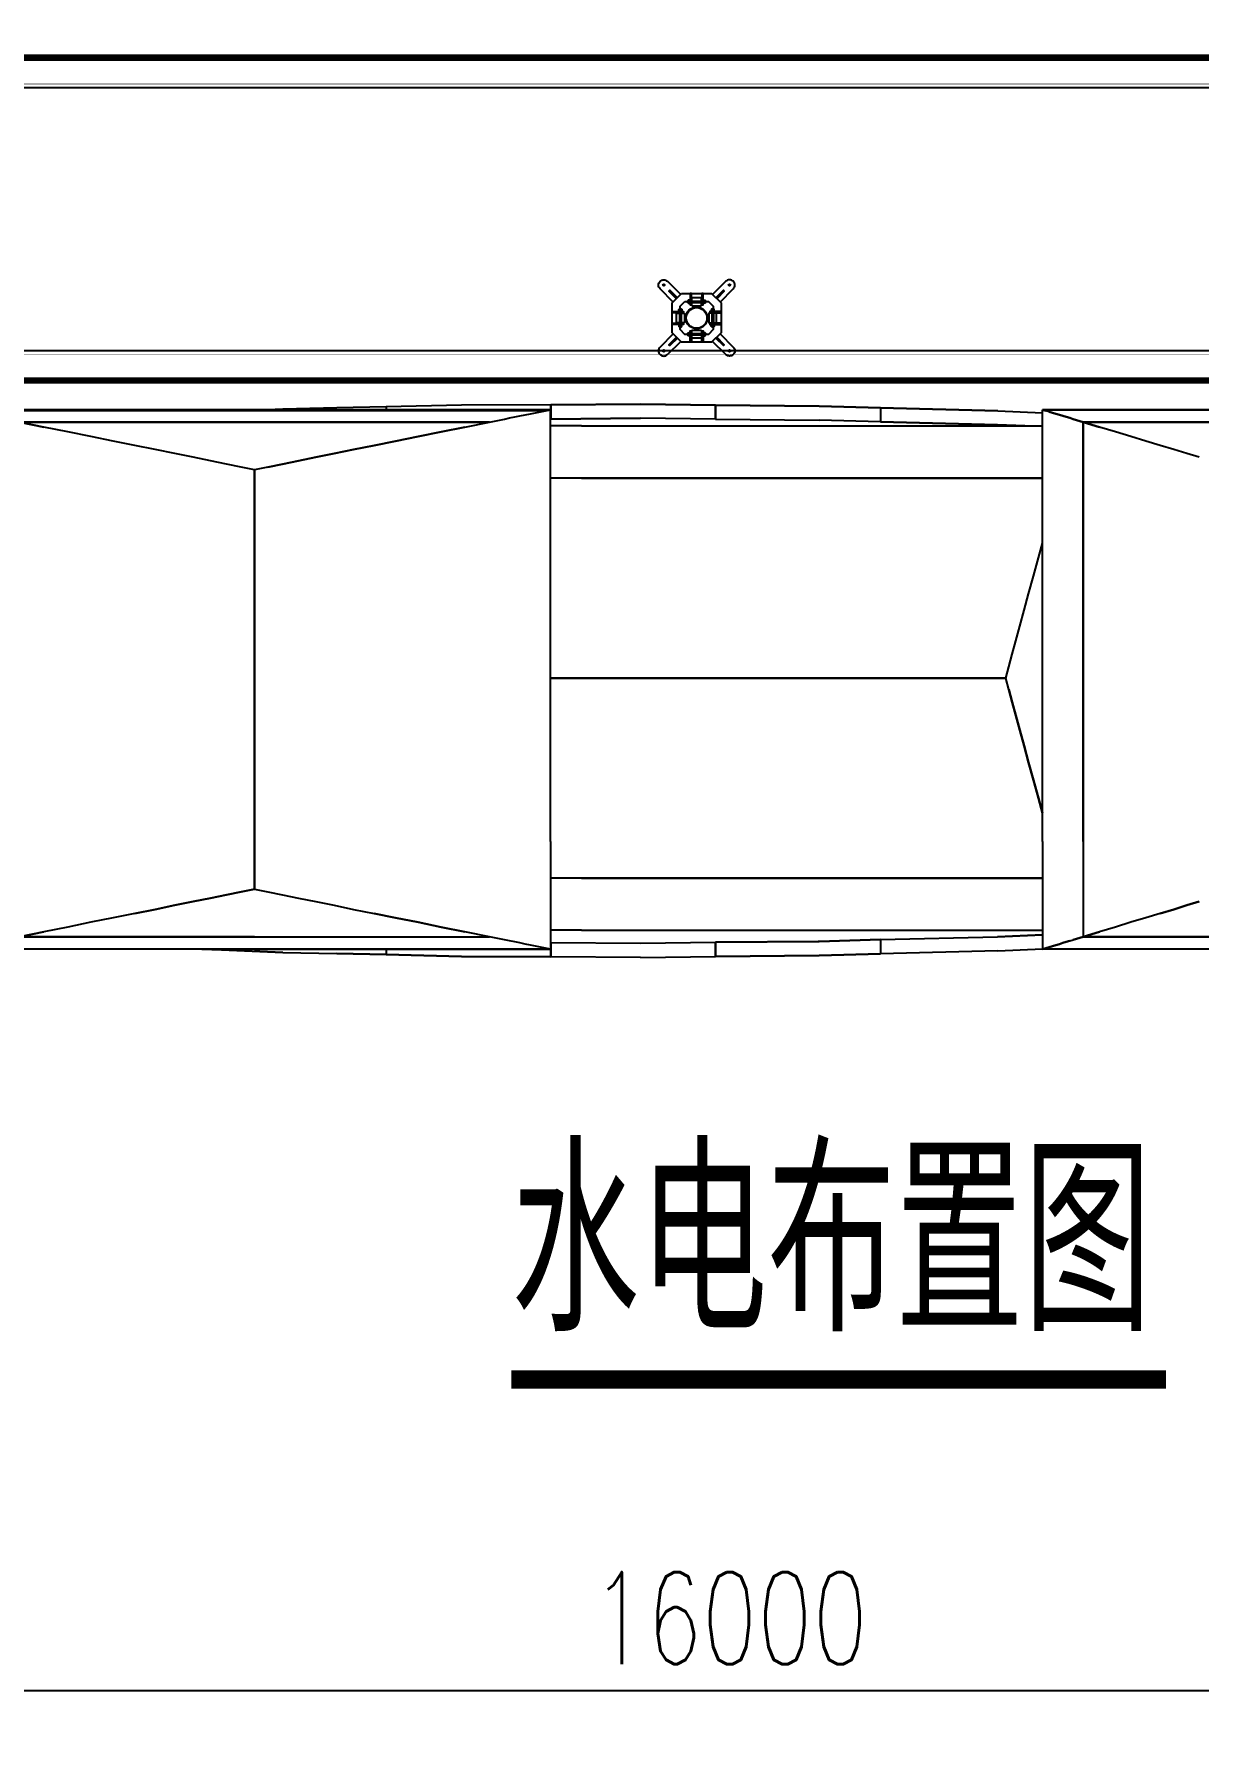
# Model space of a CAD drawing. Header units: millimetres. Extents: x -1003406 to 3312184, y 81337 to 716393.
# Drawn here: x 1484629 to 1493467, y 177929 to 191002 of the extents above; entities that cross this region are included whole.
import ezdxf

# ---------------------------------------------------------------- set-up
doc = ezdxf.new("R2010")
doc.units = ezdxf.units.MM
doc.header["$LTSCALE"] = 10
doc.linetypes.add('ACAD_ISO03W100', pattern=[30, 12, -18])
doc.layers.get('0').update_dxf_attribs({"linetype": 'CONTINUOUS'})
doc.layers.get('Defpoints').update_dxf_attribs({"linetype": 'CONTINUOUS'})
for name, color, linetype in [('DIM_SYMB', 3, 'CONTINUOUS'), ('PUB_TEXT', 7, 'CONTINUOUS'), ('W-_ANTICOLLISION防撞措施', 192, 'CONTINUOUS'), ('W-ancillary measures附属措施', 1, 'CONTINUOUS'), ('W-bridge approach引桥', 4, 'CONTINUOUS'), ('W-FLOAT_BOWL浮筒', 253, 'CONTINUOUS'), ('W-MOUNTING固定方式', 5, 'CONTINUOUS'), ('W-STEEL_FRAME钢架', 3, 'CONTINUOUS'), ('W-WOOD_FLOOR木地板', 30, 'CONTINUOUS'), ('配筋率', 61, 'CONTINUOUS')]:
    doc.layers.add(name, color=color, linetype=linetype)
doc.styles.add('_TCH_DIM', font='SIMPLEX', dxfattribs={"bigfont": 'GBCBIG'})
doc.styles.add('STANDARD_T3', font='simplex.shx', dxfattribs={"width": 0.7, "bigfont": 'gbcbig.shx'})
doc.dimstyles.new('W&&200', dxfattribs={"dimtxt": 700, "dimasz": 200, "dimexe": 500, "dimexo": 600, "dimgap": 200, "dimtad": 1, "dimdec": 0, "dimzin": 0, "dimdsep": 46, "dimtxsty": 'STANDARD_T3', "dimcen": 0.09, "dimclrd": 1, "dimclre": 1, "dimclrt": 7, "dimazin": 2, "dimtfac": 1, "dimtdec": 0, "dimtix": 1, "dimtmove": 2, "dimatfit": 3, "dimfxl": 100, "dimtolj": 1, "dimtzin": 0, "dimarcsym": 0})

# ---------------------------------------------------------------- blocks, each defined once
blk = doc.blocks.new('*D261')
at = {"layer": 'Defpoints', "color": 0, "transparency": 16777216}
for p in [(1497907, 188600), (1481907, 180600), (1497907, 178429)]:
    blk.add_point(p, dxfattribs=at)
at = {"layer": 'W-WOOD_FLOOR木地板', "color": 1, "lineweight": -2, "transparency": 16777216}
for p, q in [((1481907, 179229), (1481907, 177929)), ((1497907, 179229), (1497907, 177929)), ((1482107, 178429), (1497707, 178429))]:
    blk.add_line(p, q, dxfattribs=at)
at = {"layer": 'W-WOOD_FLOOR木地板', "color": 1, "transparency": 16777216}
for points in [[(1482107, 178462), (1482107, 178395), (1481907, 178429)], [(1497707, 178462), (1497707, 178395), (1497907, 178429)]]:
    blk.add_solid(points, dxfattribs=at)
at = {"layer": 'W-WOOD_FLOOR木地板', "color": 7, "transparency": 16777216, "insert": (1489907, 178979), "char_height": 700, "attachment_point": 5, "style": 'STANDARD_T3'}
blk.add_mtext('\\A1;16000', dxfattribs=at)
blk = doc.blocks.new('*D262')
at = {"layer": 'Defpoints', "color": 0, "transparency": 16777216}
for p in [(1497907, 188600), (1500201, 188600), (1481907, 180600)]:
    blk.add_point(p, dxfattribs=at)
at = {"layer": 'W-bridge approach引桥', "color": 1, "lineweight": -2, "transparency": 16777216}
for p, q in [((1499401, 188600), (1500701, 188600)), ((1500201, 180800), (1500201, 188400)), ((1499401, 180600), (1500701, 180600))]:
    blk.add_line(p, q, dxfattribs=at)
at = {"layer": 'W-bridge approach引桥', "color": 1, "transparency": 16777216}
for points in [[(1500168, 188400), (1500235, 188400), (1500201, 188600)], [(1500168, 180800), (1500235, 180800), (1500201, 180600)]]:
    blk.add_solid(points, dxfattribs=at)
at = {"layer": 'W-bridge approach引桥', "color": 7, "transparency": 16777216, "insert": (1499651, 184600), "char_height": 700, "attachment_point": 5, "rotation": 90, "style": 'STANDARD_T3'}
blk.add_mtext('\\A1;8000', dxfattribs=at)
blk = doc.blocks.new('A$C3f3ab1c7')
h = blk.add_hatch(color=256)
h.dxf.hatch_style = 1
edge = h.paths.add_edge_path(flags=17)
edge.add_arc((290, 290), 82.5, 0, 360)
edge = h.paths.add_edge_path(flags=0)
edge.add_arc((290, 290), 78.5, 0, 360)
edge = h.paths.add_edge_path(flags=17)
edge.add_arc((290, 290), 82.5, 0, 360)
edge = h.paths.add_edge_path(flags=0)
edge.add_arc((290, 290), 78.5, 0, 360)
edge = h.paths.add_edge_path(flags=17)
edge.add_arc((290, 290), 82.5, 0, 360)
edge = h.paths.add_edge_path(flags=0)
edge.add_arc((290, 290), 78.5, 0, 360)
edge = h.paths.add_edge_path(flags=17)
edge.add_arc((290, 290), 82.5, 0, 360)
edge = h.paths.add_edge_path(flags=0)
edge.add_arc((290, 290), 78.5, 0, 360)
for p, q in [((224, 406), (224, 420)), ((226, 418), (233, 418)), ((233, 407), (226, 407)), ((237, 412), (233, 415)), ((237, 410), (233, 413)), ((343, 412), (347, 415)), ((343, 410), (347, 413)), ((354, 418), (347, 418)), ((347, 407), (354, 407)), ((174, 356), (160, 356)), ((161, 354), (161, 347)), ((168, 343), (165, 347)), ((170, 343), (167, 347)), ((172, 347), (172, 354)), ((406, 356), (420, 356)), ((407, 347), (407, 354)), ((410, 343), (413, 347)), ((412, 343), (415, 347)), ((418, 354), (418, 347)), ((161, 226), (161, 233)), ((168, 237), (165, 233)), ((170, 237), (167, 233)), ((172, 233), (172, 226)), ((224, 174), (224, 160)), ((233, 172), (226, 172)), ((226, 161), (233, 161)), ((237, 170), (233, 167)), ((237, 168), (233, 165)), ((343, 170), (347, 167)), ((343, 168), (347, 165)), ((347, 172), (354, 172)), ((354, 161), (347, 161)), ((407, 233), (407, 226)), ((410, 237), (413, 233)), ((412, 237), (415, 233)), ((418, 226), (418, 233))]:
    blk.add_line(p, q)
at = {"color": 6, "linetype": 'ACAD_ISO03W100'}
for p, q in [((240, 418), (340, 418)), ((240, 406), (340, 406)), ((161, 340), (161, 240)), ((173, 340), (173, 240)), ((406, 340), (406, 240)), ((418, 340), (418, 240)), ((240, 173), (340, 173)), ((240, 161), (340, 161))]:
    blk.add_line(p, q, dxfattribs=at)
at = {"color": 2}
for p, q in [((250, 412), (240, 412)), ((340, 412), (330, 412)), ((167, 330), (167, 340)), ((412, 330), (412, 340)), ((167, 240), (167, 250)), ((250, 167), (240, 167)), ((340, 167), (330, 167)), ((412, 240), (412, 250))]:
    blk.add_line(p, q, dxfattribs=at)
at = {"color": 4}
for p, q in [((356, 419), (359, 419)), ((356, 413), (360, 413)), ((359, 407), (356, 407)), ((161, 224), (161, 221)), ((167, 224), (167, 220)), ((173, 221), (173, 224)), ((359, 173), (356, 173)), ((356, 167), (360, 167)), ((356, 161), (359, 161)), ((407, 221), (407, 224)), ((413, 224), (413, 220)), ((419, 224), (419, 221))]:
    blk.add_line(p, q, dxfattribs=at)
for points in [[(176, 475), (404, 475), (475, 404), (475, 176), (404, 105), (176, 105), (105, 176), (105, 404)], [(201, 415), (379, 415), (415, 379), (415, 201), (379, 165), (201, 165), (165, 201), (165, 379)], [(224, 404), (224, 407), (224, 418), (224, 421)], [(240, 475), (240, 389), (250, 389), (250, 475)], [(330, 475), (330, 389), (340, 389), (340, 475)], [(356, 404), (356, 407), (356, 418), (356, 421)], [(360, 408), (358, 406), (358, 420), (360, 418)], [(105, 340), (191, 340), (191, 330), (105, 330)], [(175, 356), (172, 356), (161, 356), (158, 356)], [(475, 340), (389, 340), (389, 330), (475, 330)], [(404, 356), (407, 356), (418, 356), (421, 356)], [(105, 250), (191, 250), (191, 240), (105, 240)], [(175, 224), (172, 224), (161, 224), (158, 224)], [(172, 220), (174, 222), (160, 222), (162, 220)], [(224, 175), (224, 172), (224, 161), (224, 158)], [(240, 105), (240, 191), (250, 191), (250, 105)], [(330, 105), (330, 191), (340, 191), (340, 105)], [(356, 175), (356, 172), (356, 161), (356, 158)], [(360, 172), (358, 174), (358, 160), (360, 162)], [(475, 250), (389, 250), (389, 240), (475, 240)], [(404, 224), (407, 224), (418, 224), (421, 224)], [(408, 220), (406, 222), (420, 222), (418, 220)]]:
    blk.add_lwpolyline(points, close=True)
for points in [[(226, 401), (233, 401), (233, 402), (237, 402), (237, 423), (233, 423), (233, 402), (233, 424), (226, 424, 0.666667), (226, 418, 0.363636), (226, 407, 0.666667)], [(322, 442), (257, 442, 0.414214), (252, 437), (252, 387, 0.414214), (257, 382), (322, 382, 0.414214), (327, 387), (327, 437, 0.414214)], [(354, 401), (347, 401), (347, 402), (343, 402), (343, 423), (347, 423), (347, 402), (347, 424), (354, 424, -0.666667), (354, 418, -0.363636), (354, 407, -0.666667)], [(137, 257), (137, 322, -0.414214), (142, 327), (192, 327, -0.414214), (197, 322), (197, 257, -0.414214), (192, 252), (142, 252, -0.414214)], [(178, 354), (178, 347), (177, 347), (177, 343), (156, 343), (156, 347), (177, 347), (155, 347), (155, 354, -0.666667), (161, 354, -0.363636), (172, 354, -0.666667)], [(442, 257), (442, 322, 0.414214), (437, 327), (387, 327, 0.414214), (382, 322), (382, 257, 0.414214), (387, 252), (437, 252, 0.414214)], [(401, 354), (401, 347), (402, 347), (402, 343), (423, 343), (423, 347), (402, 347), (424, 347), (424, 354, 0.666667), (418, 354, 0.363636), (407, 354, 0.666667)], [(178, 226), (178, 233), (177, 233), (177, 237), (156, 237), (156, 233), (177, 233), (155, 233), (155, 226, 0.666667), (161, 226, 0.363636), (172, 226, 0.666667)], [(226, 178), (233, 178), (233, 177), (237, 177), (237, 156), (233, 156), (233, 177), (233, 155), (226, 155, -0.666667), (226, 161, -0.363636), (226, 172, -0.666667)], [(322, 137), (257, 137, -0.414214), (252, 142), (252, 192, -0.414214), (257, 197), (322, 197, -0.414214), (327, 192), (327, 142, -0.414214)], [(354, 178), (347, 178), (347, 177), (343, 177), (343, 156), (347, 156), (347, 177), (347, 155), (354, 155, 0.666667), (354, 161, 0.363636), (354, 172, 0.666667)], [(401, 226), (401, 233), (402, 233), (402, 237), (423, 237), (423, 233), (402, 233), (424, 233), (424, 226, -0.666667), (418, 226, -0.363636), (407, 226, -0.666667)]]:
    blk.add_lwpolyline(points, format="xyb", close=True)
for points in [[(237, 426), (237, 398), (240, 398), (240, 426), (237, 426), (237, 425)], [(343, 426), (343, 398), (340, 398), (340, 426), (343, 426), (343, 425)], [(358, 406), (356, 406), (356, 420), (358, 420)], [(153, 343), (181, 343), (181, 340), (153, 340), (153, 343), (154, 343)], [(426, 343), (398, 343), (398, 340), (426, 340), (426, 343), (425, 343)], [(153, 237), (181, 237), (181, 240), (153, 240), (153, 237), (154, 237)], [(174, 222), (174, 224), (160, 224), (160, 222)], [(237, 153), (237, 181), (240, 181), (240, 153), (237, 153), (237, 154)], [(343, 153), (343, 181), (340, 181), (340, 153), (343, 153), (343, 154)], [(358, 174), (356, 174), (356, 160), (358, 160)], [(426, 237), (398, 237), (398, 240), (426, 240), (426, 237), (425, 237)], [(406, 222), (406, 224), (420, 224), (420, 222)]]:
    blk.add_lwpolyline(points)
at = {"layer": 'W-ancillary measures附属措施'}
for radius in [82.5, 82.5, 82.5, 82.5, 78.5, 78.5, 78.5, 78.5]:
    blk.add_circle((290, 290), radius, dxfattribs=at)
at = {"layer": 'W-MOUNTING固定方式', "color": 6}
for points in [[(112, 411), (12, 512, -0.414214), (12, 568), (12, 568, -0.414214), (68, 568), (169, 468)], [(468, 411), (568, 512, 0.414214), (568, 568), (568, 568, 0.414214), (512, 568), (411, 468)], [(112, 169), (12, 68, 0.414214), (12, 12), (12, 12, 0.414214), (68, 12), (169, 112)], [(468, 169), (568, 68, -0.414214), (568, 12), (568, 12, -0.414214), (512, 12), (411, 112)]]:
    blk.add_lwpolyline(points, format="xyb", dxfattribs=at)
for points in [[(144, 443), (87, 500), (80, 493), (137, 436)], [(436, 443), (493, 500), (500, 493), (443, 436)], [(144, 137), (87, 80), (80, 87), (137, 144)], [(436, 137), (493, 80), (500, 87), (443, 144)]]:
    blk.add_lwpolyline(points, dxfattribs=at)
at = {"layer": 'W-MOUNTING固定方式', "color": 5}
for centre in [(40, 540), (540, 540), (40, 40), (540, 40)]:
    blk.add_circle(centre, 7, dxfattribs=at)
blk = doc.blocks.new('$matou$00000062')
at = {"color": 0, "linetype": 'Continuous'}
for p, q in [((-1844, 3408), (-1844, 5596)), ((-1844, 3408), (-1844, 5596)), ((1855, 1256), (1855, 5560)), ((1862, 5596), (1862, 1219)), ((1862, 1219), (1862, 5596)), ((-1759, 3408), (-1759, 5144)), ((-1759, 5144), (-1759, 3408)), ((-1725, 4963), (-1759, 5144)), ((-1759, 5144), (-1725, 4963)), ((-1759, 5144), (-1759, 3408)), ((1777, 5144), (1743, 4963)), ((1743, 4963), (1777, 5144)), ((1777, 5144), (1777, 1672)), ((1777, 1672), (1777, 5144)), ((1777, 5144), (1777, 1672)), ((-1692, 4787), (-1725, 4963)), ((-1692, 4787), (-1725, 4963)), ((1710, 4787), (1743, 4963)), ((1710, 4787), (1743, 4963)), ((-1659, 4616), (-1692, 4787)), ((-1659, 4616), (-1692, 4787)), ((1677, 4616), (1710, 4787)), ((1677, 4616), (1710, 4787)), ((-1628, 4451), (-1659, 4616)), ((-1628, 4451), (-1659, 4616)), ((1646, 4451), (1677, 4616)), ((1646, 4451), (1677, 4616)), ((-1598, 4292), (-1628, 4451)), ((-1598, 4292), (-1628, 4451)), ((1616, 4292), (1646, 4451)), ((1616, 4292), (1646, 4451)), ((-1570, 4141), (-1598, 4292)), ((-1598, 4292), (-1570, 4141)), ((1588, 4141), (1616, 4292)), ((1588, 4141), (1616, 4292)), ((-1542, 3996), (-1570, 4141)), ((-1570, 4141), (-1542, 3996)), ((1560, 3996), (1588, 4141)), ((1560, 3996), (1588, 4141)), ((-1517, 3860), (-1542, 3996)), ((-1542, 3996), (-1517, 3860)), ((1535, 3860), (1560, 3996)), ((1535, 3860), (1560, 3996)), ((-1849, 3652), (-1844, 3796)), ((-1844, 3796), (-1849, 3652)), ((-1493, 3733), (-1517, 3860)), ((-1517, 3860), (-1493, 3733)), ((1511, 3733), (1535, 3860)), ((1511, 3733), (1535, 3860)), ((-1470, 3615), (-1493, 3733)), ((-1493, 3733), (-1470, 3615)), ((1488, 3615), (1511, 3733)), ((1488, 3615), (1511, 3733)), ((-1866, 3199), (-1849, 3652)), ((-1849, 3652), (-1866, 3199)), ((-1849, 3652), (-1844, 3652)), ((-1844, 3652), (-1849, 3652)), ((-1450, 3506), (-1470, 3615)), ((-1470, 3615), (-1450, 3506)), ((1468, 3506), (1488, 3615)), ((1468, 3506), (1488, 3615)), ((-1431, 3408), (-1450, 3506)), ((-1450, 3506), (-1431, 3408)), ((1449, 3408), (1468, 3506)), ((1449, 3408), (1468, 3506)), ((-1844, 3408), (-1844, 1219)), ((-1844, 1219), (-1844, 3408)), ((-1759, 3408), (-1759, 1672)), ((-1759, 3408), (-1759, 1672)), ((-1759, 3408), (-1759, 1672)), ((-1431, 3408), (-1450, 3309)), ((-1431, 3408), (-1450, 3309)), ((-1104, 3408), (-1431, 3408)), ((-1431, 3408), (-1104, 3408)), ((1449, 3408), (-1104, 3408)), ((-1104, 3408), (1449, 3408)), ((1449, 3403), (1449, 3413)), ((1468, 3309), (1449, 3408)), ((1468, 3309), (1449, 3408)), ((1862, 3312), (1866, 3199)), ((1866, 3199), (1862, 3312)), ((-1866, 3199), (-1874, 2799)), ((-1866, 3199), (-1874, 2799)), ((-1470, 3201), (-1493, 3083)), ((-1470, 3201), (-1493, 3083)), ((-1450, 3309), (-1470, 3201)), ((-1450, 3309), (-1470, 3201)), ((1488, 3201), (1468, 3309)), ((1468, 3309), (1488, 3201)), ((1511, 3083), (1488, 3201)), ((1488, 3201), (1511, 3083)), ((1866, 3199), (1874, 2799)), ((1874, 2799), (1866, 3199)), ((-1493, 3083), (-1517, 2955)), ((-1493, 3083), (-1517, 2955)), ((1535, 2955), (1511, 3083)), ((1511, 3083), (1535, 2955)), ((-1517, 2955), (-1542, 2819)), ((-1517, 2955), (-1542, 2819)), ((1560, 2819), (1535, 2955)), ((1535, 2955), (1560, 2819)), ((-1874, 2799), (-1881, 2435)), ((-1881, 2435), (-1874, 2799)), ((-1542, 2819), (-1570, 2675)), ((-1542, 2819), (-1570, 2675)), ((1588, 2675), (1560, 2819)), ((1560, 2819), (1588, 2675)), ((1881, 2435), (1874, 2799)), ((1881, 2435), (1874, 2799)), ((-1570, 2675), (-1598, 2523)), ((-1570, 2675), (-1598, 2523)), ((1616, 2523), (1588, 2675)), ((1588, 2675), (1616, 2523)), ((-1598, 2523), (-1628, 2365)), ((-1628, 2365), (-1598, 2523)), ((1646, 2365), (1616, 2523)), ((1616, 2523), (1646, 2365)), ((-1893, 1878), (-1881, 2435)), ((-1881, 2435), (-1893, 1878)), ((-1844, 2435), (-1881, 2435)), ((-1844, 2435), (-1881, 2435)), ((1881, 2435), (1862, 2435)), ((1881, 2435), (1862, 2435)), ((1893, 1878), (1881, 2435)), ((1893, 1878), (1881, 2435)), ((-1659, 2199), (-1628, 2365)), ((-1628, 2365), (-1659, 2199)), ((1677, 2199), (1646, 2365)), ((1646, 2365), (1677, 2199)), ((-1692, 2029), (-1659, 2199)), ((-1659, 2199), (-1692, 2029)), ((1677, 2199), (1710, 2029)), ((1710, 2029), (1677, 2199)), ((-1692, 2029), (-1725, 1852)), ((-1725, 1852), (-1692, 2029)), ((1710, 2029), (1743, 1852)), ((1743, 1852), (1710, 2029)), ((-1895, 1217), (-1893, 1878)), ((-1893, 1878), (-1895, 1217)), ((-1759, 1672), (-1725, 1852)), ((-1759, 1672), (-1725, 1852)), ((1743, 1852), (1777, 1672)), ((1743, 1852), (1777, 1672)), ((1895, 1217), (1893, 1878)), ((1895, 1217), (1893, 1878)), ((-1766, 1635), (-1759, 1672)), ((-1766, 1635), (-1759, 1672)), ((1777, 1672), (1784, 1635)), ((1777, 1672), (1784, 1635)), ((-1787, 1522), (-1780, 1560)), ((-1787, 1522), (-1780, 1560)), ((-1780, 1560), (-1773, 1598)), ((-1780, 1560), (-1773, 1598)), ((-1773, 1598), (-1766, 1635)), ((-1773, 1598), (-1766, 1635)), ((1784, 1635), (1791, 1598)), ((1784, 1635), (1791, 1598)), ((1791, 1598), (1798, 1560)), ((1791, 1598), (1798, 1560)), ((1798, 1560), (1805, 1522)), ((1798, 1560), (1805, 1522)), ((-1809, 1407), (-1801, 1446)), ((-1809, 1407), (-1801, 1446)), ((-1801, 1446), (-1794, 1484)), ((-1801, 1446), (-1794, 1484)), ((-1794, 1484), (-1787, 1522)), ((-1794, 1484), (-1787, 1522)), ((1805, 1522), (1812, 1484)), ((1805, 1522), (1812, 1484)), ((1812, 1484), (1819, 1446)), ((1812, 1484), (1819, 1446)), ((1819, 1446), (1827, 1407)), ((1819, 1446), (1827, 1407)), ((-1830, 1293), (-1823, 1331)), ((-1830, 1293), (-1823, 1331)), ((-1823, 1331), (-1816, 1369)), ((-1823, 1331), (-1816, 1369)), ((-1816, 1369), (-1809, 1407)), ((-1816, 1369), (-1809, 1407)), ((1827, 1407), (1834, 1369)), ((1827, 1407), (1834, 1369)), ((1834, 1369), (1841, 1331)), ((1834, 1369), (1841, 1331)), ((1841, 1331), (1848, 1293)), ((1841, 1331), (1848, 1293)), ((-1900, 556), (-1895, 1217)), ((-1900, 556), (-1895, 1217)), ((-1895, 1217), (-1798, 1217)), ((-1798, 1217), (-1895, 1217)), ((-1844, 1219), (-1837, 1256)), ((-1844, 1219), (-1837, 1256)), ((-1104, 1219), (-1844, 1219)), ((-1104, 1219), (-1844, 1219)), ((-1837, 1256), (-1830, 1293)), ((-1837, 1256), (-1830, 1293)), ((-1798, 1217), (-1803, 556)), ((-1798, 1217), (-1803, 556)), ((-1798, 1219), (-1798, 1217)), ((-1798, 1219), (-1798, 1217)), ((-1714, 991), (-1714, 1219)), ((-1714, 991), (-1714, 1219)), ((-1355, 991), (-1355, 1219)), ((-1355, 991), (-1355, 1219)), ((-1355, 991), (-1355, 1219)), ((-1104, 1219), (1862, 1219)), ((-1104, 1219), (1862, 1219)), ((18, 991), (18, 1219)), ((18, 1219), (18, 991)), ((1392, 991), (1392, 1219)), ((1392, 991), (1392, 1219)), ((1392, 991), (1392, 1219)), ((1750, 991), (1750, 1219)), ((1750, 991), (1750, 1219)), ((1798, 1217), (1798, 1219)), ((1798, 1217), (1798, 1219)), ((1803, 556), (1798, 1217)), ((1798, 1217), (1895, 1217)), ((1895, 1217), (1798, 1217)), ((1798, 1217), (1803, 556)), ((1848, 1293), (1855, 1256)), ((1855, 1256), (1848, 1293)), ((1855, 1256), (1862, 1219)), ((1855, 1256), (1862, 1219)), ((1895, 1217), (1900, 556)), ((1900, 556), (1895, 1217)), ((-1714, 991), (-1714, -2415)), ((-1714, 991), (-1714, -2415)), ((-1355, 991), (-1355, -2415)), ((-1355, 991), (-1355, -2415)), ((-1355, -2415), (-1355, 991)), ((18, -2144), (18, 991)), ((18, 991), (18, -2144)), ((1392, 991), (1392, -2415)), ((1392, -2415), (1392, 991)), ((1392, 991), (1392, -2415)), ((1750, 991), (1750, -2415)), ((1750, 991), (1750, -2415)), ((-1900, 556), (-1893, 0)), ((-1900, 556), (-1893, 0)), ((-1803, 556), (-1796, 0)), ((-1803, 556), (-1796, 0)), ((1796, 0), (1803, 556)), ((1796, 0), (1803, 556)), ((1893, 0), (1900, 556)), ((1900, 556), (1893, 0)), ((-1796, 0), (-1893, 0)), ((-1887, -765), (-1893, 0)), ((-1893, 0), (-1887, -765)), ((-1893, 0), (-1796, 0)), ((-1796, 0), (-1790, -764)), ((-1790, -764), (-1796, 0)), ((1796, 0), (1790, -764)), ((1796, 0), (1790, -764)), ((1796, 0), (1893, 0)), ((1893, 0), (1796, 0)), ((1893, 0), (1887, -765)), ((1887, -765), (1893, 0)), ((-1887, -765), (-1875, -1218)), ((-1875, -1218), (-1887, -765)), ((-1785, -764), (-1790, -764)), ((-1790, -764), (-1778, -1218)), ((-1790, -764), (-1785, -764)), ((-1778, -1218), (-1790, -764)), ((1778, -1218), (1790, -764)), ((1778, -1218), (1790, -764)), ((1875, -1218), (1887, -765)), ((1887, -765), (1875, -1218)), ((-1778, -1218), (-1875, -1218)), ((-1778, -1218), (-1875, -1218)), ((-1855, -2086), (-1875, -1218)), ((-1855, -2086), (-1875, -1218)), ((-1778, -1218), (-1758, -2084)), ((-1778, -1218), (-1758, -2084)), ((1758, -2084), (1778, -1218)), ((1778, -1218), (1758, -2084)), ((1875, -1218), (1778, -1218)), ((1875, -1218), (1778, -1218)), ((1875, -1218), (1855, -2086)), ((1855, -2086), (1875, -1218)), ((-1855, -2086), (-1841, -2415)), ((-1855, -2086), (-1841, -2415)), ((-1744, -2415), (-1758, -2084)), ((-1758, -2084), (-1744, -2415)), ((1758, -2084), (1750, -2084)), ((1750, -2284), (1758, -2084)), ((1758, -2084), (1750, -2084)), ((1750, -2284), (1758, -2084)), ((1855, -2086), (1841, -2415)), ((1855, -2086), (1841, -2415)), ((-340, -2248), (-239, -2219)), ((-239, -2219), (-340, -2248)), ((-239, -2219), (-146, -2191)), ((-146, -2191), (-239, -2219)), ((-146, -2191), (-60, -2166)), ((-60, -2166), (-146, -2191)), ((-60, -2166), (18, -2144)), ((-60, -2166), (18, -2144)), ((18, -2146), (18, -2141)), ((18, -2144), (96, -2166)), ((18, -2144), (96, -2166)), ((96, -2166), (182, -2191)), ((96, -2166), (182, -2191)), ((182, -2191), (275, -2219)), ((182, -2191), (275, -2219)), ((275, -2219), (376, -2248)), ((275, -2219), (376, -2248)), ((-807, -2385), (-682, -2348)), ((-682, -2348), (-807, -2385)), ((-682, -2348), (-562, -2313)), ((-562, -2313), (-682, -2348)), ((-562, -2313), (-448, -2280)), ((-448, -2280), (-562, -2313)), ((-448, -2280), (-340, -2248)), ((-340, -2248), (-448, -2280)), ((376, -2248), (484, -2280)), ((376, -2248), (484, -2280)), ((484, -2280), (598, -2313)), ((484, -2280), (598, -2313)), ((598, -2313), (718, -2348)), ((598, -2313), (718, -2348)), ((718, -2348), (844, -2385)), ((718, -2348), (844, -2385)), ((-1844, -3874), (-1844, -2415)), ((-1844, -3874), (-1844, -2415)), ((-1844, -2415), (-1837, -2439)), ((-1837, -2439), (-1844, -2415)), ((-1104, -2415), (-1844, -2415)), ((-1104, -2415), (-1844, -2415)), ((-1837, -2439), (-1830, -2464)), ((-1830, -2464), (-1837, -2439)), ((-1830, -2464), (-1823, -2489)), ((-1823, -2489), (-1830, -2464)), ((-1104, -2415), (1862, -2415)), ((-1104, -2415), (1862, -2415)), ((-910, -2415), (-807, -2385)), ((-807, -2385), (-910, -2415)), ((844, -2385), (946, -2415)), ((844, -2385), (946, -2415)), ((1848, -2464), (1841, -2489)), ((1841, -2489), (1848, -2464)), ((1848, -2464), (1855, -2439)), ((1848, -2464), (1855, -2439)), ((1862, -2415), (1855, -2439)), ((1855, -2439), (1862, -2415)), ((1862, -2415), (1862, -5333)), ((1862, -5333), (1862, -2415)), ((-1823, -2489), (-1816, -2515)), ((-1816, -2515), (-1823, -2489)), ((-1816, -2515), (-1809, -2540)), ((-1809, -2540), (-1816, -2515)), ((-1809, -2540), (-1801, -2566)), ((-1801, -2566), (-1809, -2540)), ((-1801, -2566), (-1794, -2591)), ((-1794, -2591), (-1801, -2566)), ((-1794, -2591), (-1787, -2617)), ((-1787, -2617), (-1794, -2591)), ((1812, -2591), (1805, -2617)), ((1805, -2617), (1812, -2591)), ((1819, -2566), (1812, -2591)), ((1812, -2591), (1819, -2566)), ((1827, -2540), (1819, -2566)), ((1819, -2566), (1827, -2540)), ((1834, -2515), (1827, -2540)), ((1827, -2540), (1834, -2515)), ((1841, -2489), (1834, -2515)), ((1834, -2515), (1841, -2489)), ((-1787, -2617), (-1780, -2642)), ((-1787, -2617), (-1780, -2642)), ((-1780, -2642), (-1773, -2667)), ((-1773, -2667), (-1780, -2642)), ((-1773, -2667), (-1766, -2692)), ((-1766, -2692), (-1773, -2667)), ((-1766, -2692), (-1759, -2717)), ((-1759, -2717), (-1766, -2692)), ((-1759, -3874), (-1759, -2717)), ((-1759, -2717), (-1759, -3874)), ((-1104, -2717), (-1759, -2717)), ((-1104, -2717), (-1759, -2717)), ((-1725, -2837), (-1759, -2717)), ((-1104, -2717), (-1759, -2717)), ((-1759, -2717), (-1725, -2837)), ((-1759, -2717), (-1759, -3874)), ((-1104, -2717), (1777, -2717)), ((1777, -2717), (-1104, -2717)), ((-1104, -2717), (1777, -2717)), ((1777, -2717), (1743, -2837)), ((1743, -2837), (1777, -2717)), ((1784, -2692), (1777, -2717)), ((1777, -2717), (1784, -2692)), ((1777, -2717), (1777, -5031)), ((1777, -5031), (1777, -2717)), ((1777, -2717), (1777, -5031)), ((1791, -2667), (1784, -2692)), ((1784, -2692), (1791, -2667)), ((1798, -2642), (1791, -2667)), ((1791, -2667), (1798, -2642)), ((1805, -2617), (1798, -2642)), ((1798, -2642), (1805, -2617)), ((-1692, -2954), (-1725, -2837)), ((-1692, -2954), (-1725, -2837)), ((1710, -2954), (1743, -2837)), ((1710, -2954), (1743, -2837)), ((-1659, -3068), (-1692, -2954)), ((-1659, -3068), (-1692, -2954)), ((1677, -3068), (1710, -2954)), ((1677, -3068), (1710, -2954)), ((-1628, -3178), (-1659, -3068)), ((-1628, -3178), (-1659, -3068)), ((1646, -3178), (1677, -3068)), ((1646, -3178), (1677, -3068)), ((-1598, -3284), (-1628, -3178)), ((-1598, -3284), (-1628, -3178)), ((1616, -3284), (1646, -3178)), ((1616, -3284), (1646, -3178)), ((-1570, -3386), (-1598, -3284)), ((-1598, -3284), (-1570, -3386)), ((1588, -3386), (1616, -3284)), ((1588, -3386), (1616, -3284)), ((-1542, -3482), (-1570, -3386)), ((-1570, -3386), (-1542, -3482)), ((1560, -3482), (1588, -3386)), ((1560, -3482), (1588, -3386)), ((-1517, -3572), (-1542, -3482)), ((-1542, -3482), (-1517, -3572)), ((1535, -3572), (1560, -3482)), ((1535, -3572), (1560, -3482))]:
    blk.add_line(p, q, dxfattribs=at)

msp = doc.modelspace()

# ---------------------------------------------------------------- linework, layer by layer
at = {"layer": 'DIM_SYMB', "const_width": 140}
msp.add_lwpolyline([(1488249.2, 180790.3), (1493220.7, 180790.3)], dxfattribs=at)
at = {"layer": 'W-_ANTICOLLISION防撞措施', "const_width": 50}
msp.add_lwpolyline([(1482056.5, 225600.6), (1482081.2, 218775.2), (1498031.5, 218775.1), (1498031.5, 216425.1), (1482032.4, 216425.1), (1482130.7, 204825.1), (1498131.5, 204825.1), (1498131.5, 202375.1), (1482131.5, 202375.1), (1482131.5, 190825.1), (1498131.5, 190825.1), (1498131.5, 188375.1), (1482131.5, 188375.1), (1482131.5, 180475.1)], dxfattribs=at)
at = {"layer": 'W-FLOAT_BOWL浮筒', "const_width": 5}
msp.add_lwpolyline([(1481906.5, 190600.1), (1497906.5, 190600.1), (1497906.5, 188600.1), (1481906.5, 188600.1), (1481906.5, 180600.1), (1475906.5, 180600.1), (1475906.5, 207612.3), (1474773.1, 213564.7), (1472793.5, 219551.7), (1469406.5, 224496.1), (1469406.5, 225600.1), (1481906.5, 225600.1), (1481906.5, 218600.1), (1497906.5, 218600.1), (1497906.5, 216600.1), (1481906.5, 216600.1), (1481906.5, 204600.1), (1497906.5, 204600.1), (1497906.5, 202600.1), (1481906.5, 202600.1), (1481906.5, 190600.1)], dxfattribs=at)
at = {"layer": 'W-FLOAT_BOWL浮筒'}
msp.add_lwpolyline([(1481906.5, 190600.1), (1497906.5, 190600.1), (1497906.5, 188600.1), (1481906.5, 188600.1), (1481906.5, 180600.1), (1475906.5, 180600.1), (1475906.5, 207612.3), (1474773.1, 213564.7), (1472793.5, 219551.7), (1469406.5, 224496.1), (1469406.5, 225600.1), (1481906.5, 225600.1), (1481906.5, 204600.1), (1497906.5, 204600.1), (1497906.5, 202600.1), (1481906.5, 202600.1), (1481906.5, 190600.1)], dxfattribs=at)
at = {"layer": 'W-STEEL_FRAME钢架', "const_width": 5}
msp.add_lwpolyline([(1481931.5, 190625.1), (1497931.5, 190625.1), (1497931.5, 188575.1), (1481931.5, 188575.1), (1481931.5, 180575.1), (1475881.5, 180575.1), (1475881.5, 207609.9), (1474748.9, 213558.4), (1472770.9, 219540.5), (1469381.5, 224488.3), (1469381.5, 225625.1), (1481931.5, 225625.1), (1481931.5, 218625.1), (1497931.5, 218625.1), (1497931.5, 216575.1), (1481931.5, 216575.1), (1481931.5, 204625.1), (1497931.5, 204625.1), (1497931.5, 202575.1), (1481931.5, 202575.1)], close=True, dxfattribs=at)

# ---------------------------------------------------------------- block references
at = {"layer": 'W-FLOAT_BOWL浮筒'}
msp.add_blockref('A$C3f3ab1c7', (1489366.5, 188560.1), dxfattribs=at)
at = {"layer": '配筋率', "color": 34, "xscale": 1.105263157894737, "yscale": 1.027397260273972, "rotation": 90.00000000000144}
msp.add_blockref('$matou$00000062', (1489800.7, 186095.6), dxfattribs=at)

# ---------------------------------------------------------------- texts
at = {"layer": 'PUB_TEXT', "color": 7, "style": '_TCH_DIM'}
msp.add_text('水电布置图', height=1350.35, dxfattribs=at).set_placement((1488249.2, 181159.6))

# ---------------------------------------------------------------- dimensions: what is measured, and where the dimension line sits
at = {"layer": 'W-bridge approach引桥'}
dim = msp.add_linear_dim(base=(1500201.5, 188600.1), p1=(1481906.5, 180600.1), p2=(1497906.5, 188600.1), angle=90, dimstyle='W&&200', override={"dimfxl": 800, "dimfxlon": 1}, dxfattribs=at)
dim.commit()
dim.dimension.update_dxf_attribs({"geometry": '*D262', "text_midpoint": (1499651.5, 184600.1)})
at = {"layer": 'W-WOOD_FLOOR木地板'}
dim = msp.add_linear_dim(base=(1497906.5, 178428.7), p1=(1481906.5, 180600.1), p2=(1497906.5, 188600.1), dimstyle='W&&200', override={"dimfxl": 800, "dimfxlon": 1}, dxfattribs=at)
dim.commit()
dim.dimension.update_dxf_attribs({"geometry": '*D261', "text_midpoint": (1489906.5, 178978.7)})

doc.saveas('drawing.dxf')
